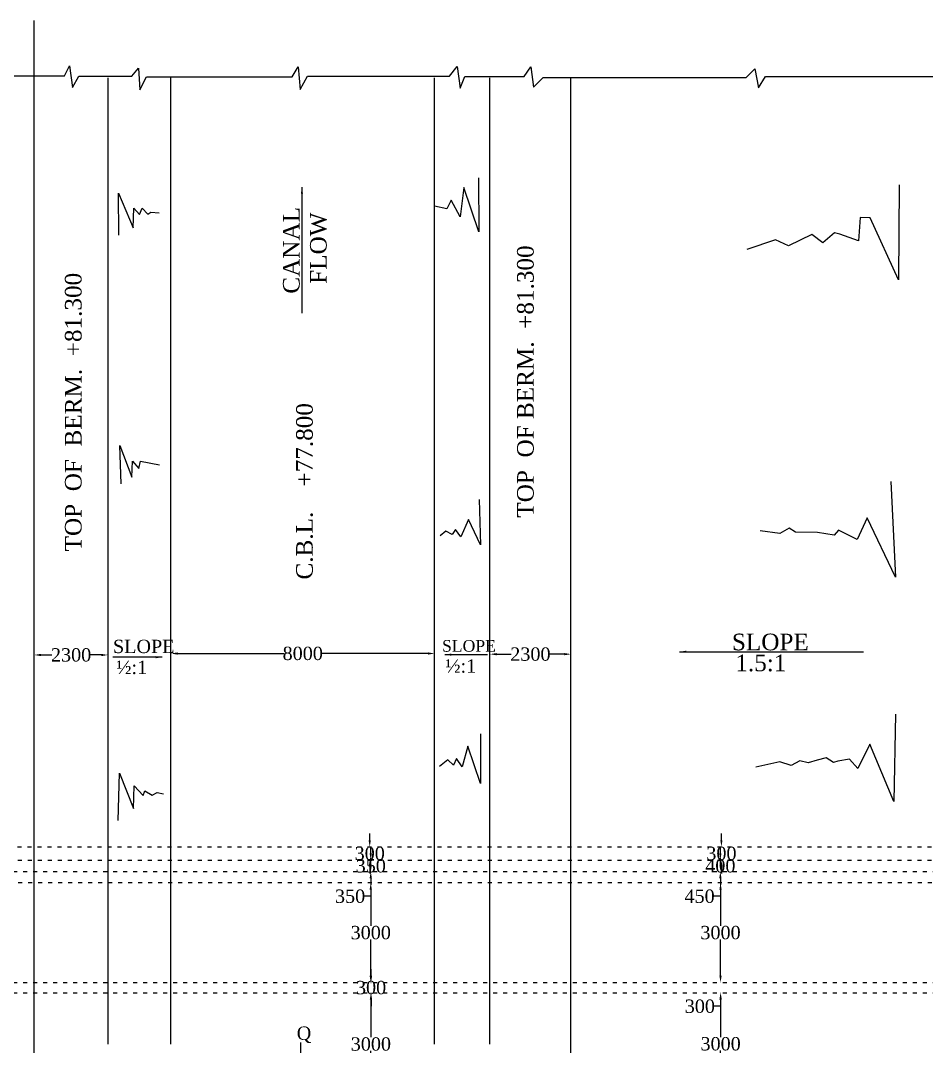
# Model space of a CAD drawing. Header units: millimetres. Extents: x 11010 to 188463, y 9166 to 116986.
# Drawn here: x 73967 to 101152, y 57134 to 87914 of the extents above; entities that cross this region are included whole.
import ezdxf

# ---------------------------------------------------------------- set-up
doc = ezdxf.new("R2010")
doc.units = ezdxf.units.MM
doc.header["$MEASUREMENT"] = 0
doc.linetypes.add('ACAD_ISO03W100', pattern=[30, 12, -18])
for name, color, linetype in [('DIM', 5, 'Continuous'), ('DO LINE', 3, 'Continuous'), ('DWG.LINE', 10, 'Continuous'), ('HATCH', 2, 'Continuous'), ('TEXT', 7, 'Continuous')]:
    doc.layers.add(name, color=color, linetype=linetype)
doc.styles.get("Standard").update_dxf_attribs({"font": 'TIMES.TTF', "height": 400})
doc.dimstyles.get("Standard").update_dxf_attribs({"dimtxt": 400, "dimasz": 200, "dimexe": 0.18, "dimexo": 0.0625, "dimgap": 0.09, "dimtad": 0, "dimtih": 1, "dimtoh": 1, "dimdec": 0, "dimzin": 0, "dimdsep": 46, "dimtxsty": 'Standard', "dimcen": 300, "dimclre": 256, "dimclrt": 4, "dimadec": 0, "dimazin": 0, "dimtfac": 1, "dimtdec": 0, "dimtofl": 0, "dimtmove": 0, "dimatfit": 3, "dimfxl": 5, "dimfxlon": 1, "dimtolj": 1, "dimtzin": 0, "dimarcsym": 0})

# ---------------------------------------------------------------- blocks, each defined once
blk = doc.blocks.new('*D41')
at = {"layer": 'Defpoints', "color": 0, "linetype": 'ByBlock', "ltscale": 0.2}
for p in [(74378, 68880), (76592, 68880), (76592, 68880)]:
    blk.add_point(p, dxfattribs=at)
at = {"layer": 'DIM', "lineweight": -2, "ltscale": 0.2}
blk.add_line((74378, 68880), (74378, 68880), dxfattribs=at)
at = {"layer": 'DIM', "color": 0, "linetype": 'ByBlock', "lineweight": -2, "ltscale": 0.2}
for p, q in [((74578, 68880), (74911, 68880)), ((76392, 68880), (76059, 68880))]:
    blk.add_line(p, q, dxfattribs=at)
at = {"layer": 'DIM', "linetype": 'ByBlock', "lineweight": -2, "ltscale": 0.2}
blk.add_line((76592, 68880), (76592, 68880), dxfattribs=at)
at = {"layer": 'DIM', "color": 0, "linetype": 'ByBlock', "ltscale": 0.2}
for points in [[(74578, 68913), (74578, 68846), (74378, 68880)], [(76392, 68913), (76392, 68846), (76592, 68880)]]:
    blk.add_solid(points, dxfattribs=at)
at = {"layer": 'DIM', "color": 4, "linetype": 'ByBlock', "ltscale": 0.2, "insert": (75485, 68880), "char_height": 400, "attachment_point": 5}
blk.add_mtext('\\A1;2300', dxfattribs=at)
blk = doc.blocks.new('*D42')
at = {"layer": 'Defpoints', "color": 0, "linetype": 'ByBlock', "ltscale": 0.2}
for p in [(78480, 68924), (86393, 68924), (86393, 68924)]:
    blk.add_point(p, dxfattribs=at)
at = {"layer": 'DIM', "lineweight": -2, "ltscale": 0.2}
blk.add_line((78480, 68924), (78480, 68924), dxfattribs=at)
at = {"layer": 'DIM', "color": 0, "linetype": 'ByBlock', "lineweight": -2, "ltscale": 0.2}
for p, q in [((78680, 68924), (81874, 68924)), ((86193, 68924), (82999, 68924))]:
    blk.add_line(p, q, dxfattribs=at)
at = {"layer": 'DIM', "linetype": 'ByBlock', "lineweight": -2, "ltscale": 0.2}
blk.add_line((86393, 68924), (86393, 68924), dxfattribs=at)
at = {"layer": 'DIM', "color": 0, "linetype": 'ByBlock', "ltscale": 0.2}
for points in [[(78680, 68957), (78680, 68890), (78480, 68924)], [(86193, 68957), (86193, 68890), (86393, 68924)]]:
    blk.add_solid(points, dxfattribs=at)
at = {"layer": 'DIM', "color": 4, "linetype": 'ByBlock', "ltscale": 0.2, "insert": (82436, 68924), "char_height": 400, "attachment_point": 5}
blk.add_mtext('\\A1;8000', dxfattribs=at)
blk = doc.blocks.new('*D43')
at = {"layer": 'Defpoints', "color": 0, "linetype": 'ByBlock', "ltscale": 0.2}
for p in [(88052, 68904), (90483, 68904), (90483, 68904)]:
    blk.add_point(p, dxfattribs=at)
at = {"layer": 'DIM', "lineweight": -2, "ltscale": 0.2}
blk.add_line((88052, 68904), (88052, 68904), dxfattribs=at)
at = {"layer": 'DIM', "color": 0, "linetype": 'ByBlock', "lineweight": -2, "ltscale": 0.2}
for p, q in [((88252, 68904), (88694, 68904)), ((90283, 68904), (89841, 68904))]:
    blk.add_line(p, q, dxfattribs=at)
at = {"layer": 'DIM', "linetype": 'ByBlock', "lineweight": -2, "ltscale": 0.2}
blk.add_line((90483, 68904), (90483, 68904), dxfattribs=at)
at = {"layer": 'DIM', "color": 0, "linetype": 'ByBlock', "ltscale": 0.2}
for points in [[(88252, 68937), (88252, 68870), (88052, 68904)], [(90283, 68937), (90283, 68870), (90483, 68904)]]:
    blk.add_solid(points, dxfattribs=at)
at = {"layer": 'DIM', "color": 4, "linetype": 'ByBlock', "ltscale": 0.2, "insert": (89267, 68904), "char_height": 400, "attachment_point": 5}
blk.add_mtext('\\A1;2300', dxfattribs=at)
blk = doc.blocks.new('*D71')
at = {"layer": 'Defpoints', "color": 0, "linetype": 'ByBlock', "ltscale": 0.2}
for p in [(84422, 63121), (84422, 62725), (84446, 62725)]:
    blk.add_point(p, dxfattribs=at)
at = {"layer": 'DIM', "color": 0, "linetype": 'ByBlock', "lineweight": -2, "ltscale": 0.2}
for p, q in [((84446, 63321), (84446, 63521)), ((84446, 62525), (84446, 62325))]:
    blk.add_line(p, q, dxfattribs=at)
at = {"layer": 'DIM', "lineweight": -2, "ltscale": 0.2}
blk.add_line((84441, 63121), (84446, 63121), dxfattribs=at)
at = {"layer": 'DIM', "linetype": 'ByBlock', "lineweight": -2, "ltscale": 0.2}
blk.add_line((84441, 62725), (84446, 62725), dxfattribs=at)
at = {"layer": 'DIM', "color": 0, "linetype": 'ByBlock', "ltscale": 0.2}
for points in [[(84413, 63321), (84479, 63321), (84446, 63121)], [(84413, 62525), (84479, 62525), (84446, 62725)]]:
    blk.add_solid(points, dxfattribs=at)
at = {"layer": 'DIM', "color": 4, "linetype": 'ByBlock', "ltscale": 0.2, "insert": (84446, 62923), "char_height": 400, "attachment_point": 5}
blk.add_mtext('\\A1;300', dxfattribs=at)
blk = doc.blocks.new('*D72')
at = {"layer": 'Defpoints', "color": 0, "linetype": 'ByBlock', "ltscale": 0.2}
for p in [(84446, 62725), (84446, 62379), (84477, 62379)]:
    blk.add_point(p, dxfattribs=at)
at = {"layer": 'DIM', "color": 0, "linetype": 'ByBlock', "lineweight": -2, "ltscale": 0.2}
for p, q in [((84477, 62925), (84477, 63125)), ((84477, 62179), (84477, 61979))]:
    blk.add_line(p, q, dxfattribs=at)
at = {"layer": 'DIM', "lineweight": -2, "ltscale": 0.2}
blk.add_line((84472, 62725), (84477, 62725), dxfattribs=at)
at = {"layer": 'DIM', "linetype": 'ByBlock', "lineweight": -2, "ltscale": 0.2}
blk.add_line((84472, 62379), (84477, 62379), dxfattribs=at)
at = {"layer": 'DIM', "color": 0, "linetype": 'ByBlock', "ltscale": 0.2}
for points in [[(84443, 62925), (84510, 62925), (84477, 62725)], [(84443, 62179), (84510, 62179), (84477, 62379)]]:
    blk.add_solid(points, dxfattribs=at)
at = {"layer": 'DIM', "color": 4, "linetype": 'ByBlock', "ltscale": 0.2, "insert": (84477, 62552), "char_height": 400, "attachment_point": 5}
blk.add_mtext('\\A1;350', dxfattribs=at)
blk = doc.blocks.new('*D73')
at = {"layer": 'Defpoints', "color": 0, "linetype": 'ByBlock', "ltscale": 0.2}
for p in [(84477, 62379), (84477, 62040), (84477, 62040)]:
    blk.add_point(p, dxfattribs=at)
at = {"layer": 'DIM', "color": 0, "linetype": 'ByBlock', "lineweight": -2, "ltscale": 0.2}
for p, q in [((84477, 62579), (84477, 62779)), ((84477, 61640), (84277, 61640)), ((84477, 61840), (84477, 61640))]:
    blk.add_line(p, q, dxfattribs=at)
at = {"layer": 'DIM', "lineweight": -2, "ltscale": 0.2}
blk.add_line((84477, 62379), (84477, 62379), dxfattribs=at)
at = {"layer": 'DIM', "linetype": 'ByBlock', "lineweight": -2, "ltscale": 0.2}
blk.add_line((84477, 62040), (84477, 62040), dxfattribs=at)
at = {"layer": 'DIM', "color": 0, "linetype": 'ByBlock', "ltscale": 0.2}
for points in [[(84443, 62579), (84510, 62579), (84477, 62379)], [(84443, 61840), (84510, 61840), (84477, 62040)]]:
    blk.add_solid(points, dxfattribs=at)
at = {"layer": 'DIM', "color": 4, "linetype": 'ByBlock', "ltscale": 0.2, "insert": (83856, 61640), "char_height": 400, "attachment_point": 5}
blk.add_mtext('\\A1;350', dxfattribs=at)
blk = doc.blocks.new('*D74')
at = {"layer": 'Defpoints', "color": 0, "linetype": 'ByBlock', "ltscale": 0.2}
for p in [(84477, 62040), (84477, 59058), (84477, 59058)]:
    blk.add_point(p, dxfattribs=at)
at = {"layer": 'DIM', "lineweight": -2, "ltscale": 0.2}
blk.add_line((84477, 62040), (84476, 62040), dxfattribs=at)
at = {"layer": 'DIM', "color": 0, "linetype": 'ByBlock', "lineweight": -2, "ltscale": 0.2}
for p, q in [((84477, 61840), (84477, 60752)), ((84477, 59258), (84477, 60345))]:
    blk.add_line(p, q, dxfattribs=at)
at = {"layer": 'DIM', "linetype": 'ByBlock', "lineweight": -2, "ltscale": 0.2}
blk.add_line((84477, 59058), (84476, 59058), dxfattribs=at)
at = {"layer": 'DIM', "color": 0, "linetype": 'ByBlock', "ltscale": 0.2}
for points in [[(84443, 61840), (84510, 61840), (84477, 62040)], [(84443, 59258), (84510, 59258), (84477, 59058)]]:
    blk.add_solid(points, dxfattribs=at)
at = {"layer": 'DIM', "color": 4, "linetype": 'ByBlock', "ltscale": 0.2, "insert": (84477, 60549), "char_height": 400, "attachment_point": 5}
blk.add_mtext('\\A1;3000', dxfattribs=at)
blk = doc.blocks.new('*D75')
at = {"layer": 'Defpoints', "color": 0, "linetype": 'ByBlock', "ltscale": 0.2}
for p in [(84477, 59058), (84477, 58740), (84486, 58740)]:
    blk.add_point(p, dxfattribs=at)
at = {"layer": 'DIM', "color": 0, "linetype": 'ByBlock', "lineweight": -2, "ltscale": 0.2}
for p, q in [((84486, 59258), (84486, 59458)), ((84486, 58540), (84486, 58340))]:
    blk.add_line(p, q, dxfattribs=at)
at = {"layer": 'DIM', "lineweight": -2, "ltscale": 0.2}
blk.add_line((84481, 59058), (84486, 59058), dxfattribs=at)
at = {"layer": 'DIM', "linetype": 'ByBlock', "lineweight": -2, "ltscale": 0.2}
blk.add_line((84481, 58740), (84486, 58740), dxfattribs=at)
at = {"layer": 'DIM', "color": 0, "linetype": 'ByBlock', "ltscale": 0.2}
for points in [[(84453, 59258), (84519, 59258), (84486, 59058)], [(84453, 58540), (84519, 58540), (84486, 58740)]]:
    blk.add_solid(points, dxfattribs=at)
at = {"layer": 'DIM', "color": 4, "linetype": 'ByBlock', "ltscale": 0.2, "insert": (84486, 58899), "char_height": 400, "attachment_point": 5}
blk.add_mtext('\\A1;300', dxfattribs=at)
blk = doc.blocks.new('*D76')
at = {"layer": 'Defpoints', "color": 0, "linetype": 'ByBlock', "ltscale": 0.2}
for p in [(84481, 58740), (84481, 55672), (84481, 55672)]:
    blk.add_point(p, dxfattribs=at)
at = {"layer": 'DIM', "lineweight": -2, "ltscale": 0.2}
blk.add_line((84481, 58740), (84481, 58740), dxfattribs=at)
at = {"layer": 'DIM', "color": 0, "linetype": 'ByBlock', "lineweight": -2, "ltscale": 0.2}
for p, q in [((84481, 58540), (84481, 57410)), ((84481, 55872), (84481, 57003))]:
    blk.add_line(p, q, dxfattribs=at)
at = {"layer": 'DIM', "linetype": 'ByBlock', "lineweight": -2, "ltscale": 0.2}
blk.add_line((84481, 55672), (84481, 55672), dxfattribs=at)
at = {"layer": 'DIM', "color": 0, "linetype": 'ByBlock', "ltscale": 0.2}
for points in [[(84448, 58540), (84514, 58540), (84481, 58740)], [(84448, 55872), (84514, 55872), (84481, 55672)]]:
    blk.add_solid(points, dxfattribs=at)
at = {"layer": 'DIM', "color": 4, "linetype": 'ByBlock', "ltscale": 0.2, "insert": (84481, 57206), "char_height": 400, "attachment_point": 5}
blk.add_mtext('\\A1;3000', dxfattribs=at)
blk = doc.blocks.new('*D82')
at = {"layer": 'Defpoints', "color": 0, "linetype": 'ByBlock', "ltscale": 0.2}
for p in [(95013, 63121), (94999, 62725), (95013, 62725)]:
    blk.add_point(p, dxfattribs=at)
at = {"layer": 'DIM', "color": 0, "linetype": 'ByBlock', "lineweight": -2, "ltscale": 0.2}
for p, q in [((94999, 63321), (94999, 63521)), ((94999, 62525), (94999, 62325))]:
    blk.add_line(p, q, dxfattribs=at)
at = {"layer": 'DIM', "lineweight": -2, "ltscale": 0.2}
blk.add_line((95004, 63121), (94999, 63121), dxfattribs=at)
at = {"layer": 'DIM', "linetype": 'ByBlock', "lineweight": -2, "ltscale": 0.2}
blk.add_line((95004, 62725), (94999, 62725), dxfattribs=at)
at = {"layer": 'DIM', "color": 0, "linetype": 'ByBlock', "ltscale": 0.2}
for points in [[(94966, 63321), (95032, 63321), (94999, 63121)], [(94966, 62525), (95032, 62525), (94999, 62725)]]:
    blk.add_solid(points, dxfattribs=at)
at = {"layer": 'DIM', "color": 4, "linetype": 'ByBlock', "ltscale": 0.2, "insert": (94999, 62923), "char_height": 400, "attachment_point": 5}
blk.add_mtext('\\A1;300', dxfattribs=at)
blk = doc.blocks.new('*D83')
at = {"layer": 'Defpoints', "color": 0, "linetype": 'ByBlock', "ltscale": 0.2}
for p in [(94999, 62725), (94967, 62379), (94999, 62379)]:
    blk.add_point(p, dxfattribs=at)
at = {"layer": 'DIM', "color": 0, "linetype": 'ByBlock', "lineweight": -2, "ltscale": 0.2}
for p, q in [((94967, 62925), (94967, 63125)), ((94967, 62179), (94967, 61979))]:
    blk.add_line(p, q, dxfattribs=at)
at = {"layer": 'DIM', "lineweight": -2, "ltscale": 0.2}
blk.add_line((94972, 62725), (94967, 62725), dxfattribs=at)
at = {"layer": 'DIM', "linetype": 'ByBlock', "lineweight": -2, "ltscale": 0.2}
blk.add_line((94972, 62379), (94967, 62379), dxfattribs=at)
at = {"layer": 'DIM', "color": 0, "linetype": 'ByBlock', "ltscale": 0.2}
for points in [[(94934, 62925), (95001, 62925), (94967, 62725)], [(94934, 62179), (95001, 62179), (94967, 62379)]]:
    blk.add_solid(points, dxfattribs=at)
at = {"layer": 'DIM', "color": 4, "linetype": 'ByBlock', "ltscale": 0.2, "insert": (94967, 62552), "char_height": 400, "attachment_point": 5}
blk.add_mtext('\\A1;400', dxfattribs=at)
blk = doc.blocks.new('*D84')
at = {"layer": 'Defpoints', "color": 0, "linetype": 'ByBlock', "ltscale": 0.2}
for p in [(94972, 62379), (94972, 62040), (94972, 62040)]:
    blk.add_point(p, dxfattribs=at)
at = {"layer": 'DIM', "color": 0, "linetype": 'ByBlock', "lineweight": -2, "ltscale": 0.2}
for p, q in [((94972, 62579), (94972, 62779)), ((94972, 61640), (94772, 61640)), ((94972, 61840), (94972, 61640))]:
    blk.add_line(p, q, dxfattribs=at)
at = {"layer": 'DIM', "lineweight": -2, "ltscale": 0.2}
blk.add_line((94972, 62379), (94972, 62379), dxfattribs=at)
at = {"layer": 'DIM', "linetype": 'ByBlock', "lineweight": -2, "ltscale": 0.2}
blk.add_line((94972, 62040), (94972, 62040), dxfattribs=at)
at = {"layer": 'DIM', "color": 0, "linetype": 'ByBlock', "ltscale": 0.2}
for points in [[(94939, 62579), (95006, 62579), (94972, 62379)], [(94939, 61840), (95006, 61840), (94972, 62040)]]:
    blk.add_solid(points, dxfattribs=at)
at = {"layer": 'DIM', "color": 4, "linetype": 'ByBlock', "ltscale": 0.2, "insert": (94344, 61640), "char_height": 400, "attachment_point": 5}
blk.add_mtext('\\A1;450', dxfattribs=at)
blk = doc.blocks.new('*D85')
at = {"layer": 'Defpoints', "color": 0, "linetype": 'ByBlock', "ltscale": 0.2}
for p in [(94972, 62040), (94972, 59058), (94972, 59058)]:
    blk.add_point(p, dxfattribs=at)
at = {"layer": 'DIM', "lineweight": -2, "ltscale": 0.2}
blk.add_line((94972, 62040), (94973, 62040), dxfattribs=at)
at = {"layer": 'DIM', "color": 0, "linetype": 'ByBlock', "lineweight": -2, "ltscale": 0.2}
for p, q in [((94972, 61840), (94972, 60752)), ((94972, 59258), (94972, 60345))]:
    blk.add_line(p, q, dxfattribs=at)
at = {"layer": 'DIM', "linetype": 'ByBlock', "lineweight": -2, "ltscale": 0.2}
blk.add_line((94972, 59058), (94972, 59058), dxfattribs=at)
at = {"layer": 'DIM', "color": 0, "linetype": 'ByBlock', "ltscale": 0.2}
for points in [[(94939, 61840), (95006, 61840), (94972, 62040)], [(94939, 59258), (95006, 59258), (94972, 59058)]]:
    blk.add_solid(points, dxfattribs=at)
at = {"layer": 'DIM', "color": 4, "linetype": 'ByBlock', "ltscale": 0.2, "insert": (94972, 60549), "char_height": 400, "attachment_point": 5}
blk.add_mtext('\\A1;3000', dxfattribs=at)
blk = doc.blocks.new('*D86')
at = {"layer": 'Defpoints', "color": 0, "linetype": 'ByBlock', "ltscale": 0.2}
for p in [(94972, 59058), (94972, 58740), (94972, 58740)]:
    blk.add_point(p, dxfattribs=at)
at = {"layer": 'DIM', "color": 0, "linetype": 'ByBlock', "lineweight": -2, "ltscale": 0.2}
for p, q in [((94972, 59258), (94972, 59458)), ((94972, 58540), (94972, 58340)), ((94972, 58340), (94772, 58340))]:
    blk.add_line(p, q, dxfattribs=at)
at = {"layer": 'DIM', "lineweight": -2, "ltscale": 0.2}
blk.add_line((94972, 59058), (94972, 59058), dxfattribs=at)
at = {"layer": 'DIM', "linetype": 'ByBlock', "lineweight": -2, "ltscale": 0.2}
blk.add_line((94972, 58740), (94972, 58740), dxfattribs=at)
at = {"layer": 'DIM', "color": 0, "linetype": 'ByBlock', "ltscale": 0.2}
for points in [[(94939, 59258), (95006, 59258), (94972, 59058)], [(94939, 58540), (95006, 58540), (94972, 58740)]]:
    blk.add_solid(points, dxfattribs=at)
at = {"layer": 'DIM', "color": 4, "linetype": 'ByBlock', "ltscale": 0.2, "insert": (94352, 58340), "char_height": 400, "attachment_point": 5}
blk.add_mtext('\\A1;300', dxfattribs=at)
blk = doc.blocks.new('*D87')
at = {"layer": 'Defpoints', "color": 0, "linetype": 'ByBlock', "ltscale": 0.2}
for p in [(94975, 58755), (94975, 55672), (94975, 55672)]:
    blk.add_point(p, dxfattribs=at)
at = {"layer": 'DIM', "lineweight": -2, "ltscale": 0.2}
blk.add_line((94975, 58755), (94975, 58755), dxfattribs=at)
at = {"layer": 'DIM', "color": 0, "linetype": 'ByBlock', "lineweight": -2, "ltscale": 0.2}
for p, q in [((94975, 58555), (94975, 57417)), ((94975, 55872), (94975, 57010))]:
    blk.add_line(p, q, dxfattribs=at)
at = {"layer": 'DIM', "linetype": 'ByBlock', "lineweight": -2, "ltscale": 0.2}
blk.add_line((94975, 55672), (94975, 55672), dxfattribs=at)
at = {"layer": 'DIM', "color": 0, "linetype": 'ByBlock', "ltscale": 0.2}
for points in [[(94941, 58555), (95008, 58555), (94975, 58755)], [(94941, 55872), (95008, 55872), (94975, 55672)]]:
    blk.add_solid(points, dxfattribs=at)
at = {"layer": 'DIM', "color": 4, "linetype": 'ByBlock', "ltscale": 0.2, "insert": (94975, 57213), "char_height": 400, "attachment_point": 5}
blk.add_mtext('\\A1;3000', dxfattribs=at)

msp = doc.modelspace()

# ---------------------------------------------------------------- linework, layer by layer
at = {"layer": 'DIM', "linetype": 'ByBlock', "ltscale": 0.2}
msp.add_lwpolyline([(82378.7, 48998.3), (82378.7, 57255.5)], dxfattribs=at)
at = {"layer": 'DO LINE', "linetype": 'ACAD_ISO03W100', "ltscale": 10}
for points in [[(34402.2, 66878.2), (34402.2, 75560.4), (37440.8, 75560.4), (37440.8, 69059.3), (50637.4, 65299.8), (51979.6, 65299.8), (51979.6, 63120.8), (111045.7, 63120.8), (111045.7, 65907.9), (112454.7, 65907.9), (120138.9, 68872.2), (120138.9, 73386), (123498.5, 73386)], [(51685.7, 62725.5), (111449.8, 62725.5), (112413.2, 62725.5)], [(50645.4, 62379), (112413.2, 62379)], [(112413.2, 62040.3), (50645.4, 62040.3)], [(50645.4, 59057.6), (112413.2, 59057.6)], [(50645.4, 58740.4), (112413.2, 58740.4)]]:
    msp.add_lwpolyline(points, dxfattribs=at)
at = {"layer": 'DWG.LINE', "linetype": 'ByBlock', "ltscale": 0.2}
for points in [[(74377.5, 51231.4), (74377.5, 87913.8)], [(68445.7, 86256.9), (75291.9, 86256.9), (75436.8, 86551.1), (75523.8, 85906.6), (75721, 86246.4), (77305, 86246.4), (77504, 86483.7), (77549.5, 85835.8), (77744.8, 86229.3), (82116.5, 86229.3), (82301.1, 86521.3), (82360.8, 85841.3), (82580, 86243.5), (86842.6, 86243.5), (87069.7, 86532.5), (87160.4, 85888), (87297.8, 86235.3), (89079.6, 86235.3), (89280.5, 86520.1), (89360.8, 85918.1), (89647, 86204), (95741.3, 86204), (96006, 86462.7), (96107.1, 85896.1), (96326.6, 86236.1), (103245.8, 86236.1)], [(76592.5, 57201), (76592.5, 86192.9)], [(78480, 57201), (78480, 86192.9)], [(86392.8, 57201), (86392.8, 86192.9)], [(88051.5, 57201), (88051.5, 86192.9)], [(90483.5, 51231.4), (90483.5, 86204)]]:
    msp.add_lwpolyline(points, dxfattribs=at)
at = {"layer": 'HATCH', "linetype": 'ByBlock', "ltscale": 0.2}
for points in [[(87711.4, 83197.3), (87723.3, 81579.2), (87267.6, 82903.1), (87158.3, 82026.3), (86894.1, 82523.9), (86760.5, 82266), (86392.8, 82347.9)], [(100329.8, 82981.8), (100310.2, 80130.6), (99462.2, 81997.5), (99162, 82005), (99109.5, 81300.2), (98554.1, 81502.7), (98387.9, 81540.3), (98045.9, 81239.4), (97712, 81498.6), (97007.8, 81154.3), (96622.6, 81331.9), (95758.5, 81046.6)], [(76914.7, 81473.4), (76905.7, 82734.2), (77346.6, 81698.5), (77370.7, 82283.4), (77539.4, 82090.7), (77615.2, 82283.4), (77783.9, 82104.5), (77873.5, 82159.6), (78128.3, 82145.8)], [(76988, 74017.8), (76948.7, 75167), (77308.3, 74217), (77328, 74689.6), (77515.3, 74477.9), (77569.4, 74689.6), (78136, 74586.2)], [(100079.2, 74079.9), (100224.6, 71211.1), (99376.5, 72990.5), (99073.6, 72348.9), (98516.3, 72627.4), (98377.7, 72472.6), (97877.9, 72556.6), (97225.7, 72560.7), (97028.3, 72686.6), (96755.4, 72527.2), (96166.4, 72602.7)], [(87728.5, 73548.7), (87771.2, 72184.6), (87411.6, 72939.7), (87180, 72428.2), (87015.4, 72641.3), (86924, 72495.1), (86728.9, 72592.6), (86558.3, 72458.6)], [(100219.3, 67100.3), (100171, 64487.2), (99456.8, 66203.6), (99090.1, 65470.7), (98839.1, 65750.3), (98491.7, 65692.5), (98366.2, 65653.9), (98139.7, 65794), (97873, 65727.4), (97601.5, 65641.8), (97348.2, 65708.4), (97095.8, 65560.9), (96748.2, 65675.1), (96028.4, 65518)], [(87766.5, 66511.3), (87774.8, 65023.5), (87387, 66147.3), (87220.9, 65521.6), (87054.7, 65777), (86956.7, 65576.9), (86790.5, 65738.7), (86543.4, 65530.1)], [(76902.2, 63911.6), (76933, 65329.6), (77356.2, 64277.1), (77382.6, 64950.8), (77642.7, 64660.2), (77700, 64805.5), (77920.4, 64677.8), (78065.8, 64757.1), (78259.8, 64717.4)]]:
    msp.add_lwpolyline(points, dxfattribs=at)

# ---------------------------------------------------------------- texts
at = {"layer": 'TEXT', "linetype": 'ByBlock', "ltscale": 0.2}
for s, p in [('CANAL', (82342.7, 79719.6)), ('FLOW', (83153.4, 80015.6)), ('TOP  OF BERM.  +81.300', (89366.3, 72999.5)), ('TOP  OF  BERM.  +81.300', (75800, 71987.4)), ('C.B.L.    +77.800', (82736.8, 71143.5))]:
    msp.add_text(s, height=500, rotation=90, dxfattribs=at).set_placement(p)
for s, height, p in [('SLOPE', 400, (76741.5, 68936.8)), ('SLOPE', 350, (86615.5, 68978.1)), ('SLOPE', 500, (95313.8, 69019.7)), ('½:1', 400, (76844.1, 68308.9)), ('½:1', 400, (86718.1, 68350.1)), ('1.5:1', 500, (95416.4, 68391.7)), ('Q', 400, (82255.1, 57333.5))]:
    msp.add_text(s, height=height, dxfattribs=at).set_placement(p)

# ---------------------------------------------------------------- dimensions: what is measured, and where the dimension line sits
at = {"layer": 'DIM', "linetype": 'ByBlock', "ltscale": 0.2}
for p1, p2, text, picture, middle in [((74377.5, 68879.6), (76592.5, 68879.6), '2300', '*D41', (75485, 68879.6)), ((78480, 68923.8), (86392.8, 68923.8), '8000', '*D42', (82436.4, 68923.8)), ((88051.5, 68903.8), (90483.5, 68903.8), '2300', '*D43', (89267.5, 68903.8)), ((84476.7, 62379), (84476.7, 62040.3), '350', '*D73', (83856.1, 61640.3)), ((94972.4, 62379), (94972.4, 62040.3), '450', '*D84', (94344.5, 61640.3)), ((84476.5, 62040.3), (84476.5, 59057.6), '3000', '*D74', (84476.5, 60548.9)), ((94972.4, 62040.3), (94972.4, 59057.6), '3000', '*D85', (94972.4, 60548.9)), ((84481, 58740.4), (84481, 55671.9), '3000', '*D76', (84481, 57206.1)), ((94974.8, 58754.8), (94974.8, 55671.9), '3000', '*D87', (94974.8, 57213.3))]:
    dim = msp.add_aligned_dim(p1=p1, p2=p2, distance=0, text=text, dimstyle='Standard', dxfattribs=at)
    dim.commit()
    dim.dimension.update_dxf_attribs({"geometry": picture, "text_midpoint": middle})
for base, p1, p2, text, picture, middle in [((84445.9, 62725.5), (84422.2, 63120.8), (84422.2, 62725.5), '300', '*D71', (84445.9, 62923.1)), ((94998.9, 62725.5), (95012.6, 63120.8), (95012.6, 62725.5), '300', '*D82', (94998.9, 62923.1)), ((94967.4, 62379), (94998.8, 62725.5), (94998.8, 62379), '400', '*D83', (94967.4, 62552.2)), ((84486, 58740.4), (84476.5, 59057.6), (84476.5, 58740.4), '300', '*D75', (84486, 58899)), ((94972.4, 58740.4), (94972.4, 59057.6), (94972.4, 58740.4), '300', '*D86', (94351.8, 58340.4))]:
    dim = msp.add_linear_dim(base=base, p1=p1, p2=p2, angle=270, text=text, dimstyle='Standard', dxfattribs=at)
    dim.commit()
    dim.dimension.update_dxf_attribs({"geometry": picture, "text_midpoint": middle, "dimtype": 161})
dim = msp.add_linear_dim(base=(84476.5, 62379), p1=(84446.1, 62725.5), p2=(84446.1, 62379), angle=270, text='350', dimstyle='Standard', override={"dimtxt": 350}, dxfattribs=at)
dim.commit()
dim.dimension.update_dxf_attribs({"geometry": '*D72', "text_midpoint": (84476.5, 62552.2), "dimtype": 161})

# ---------------------------------------------------------------- leaders
for points in [[(93745.5, 68976.2), (99266.2, 68976.2)], [(78222.1, 68813), (76738.3, 68813)], [(86698.9, 68889.3), (87981.5, 68889.3)]]:
    msp.add_leader(points, dimstyle='Standard', override={"dimgap": 0.09, "dimtad": 0}, dxfattribs=at)
at = {"layer": 'HATCH', "linetype": 'ByBlock', "ltscale": 0.2}
msp.add_leader([(82411, 82914.3), (82411, 79138.9)], dimstyle='Standard', override={"dimgap": 0.09, "dimtad": 0}, dxfattribs=at)

doc.saveas('drawing.dxf')
